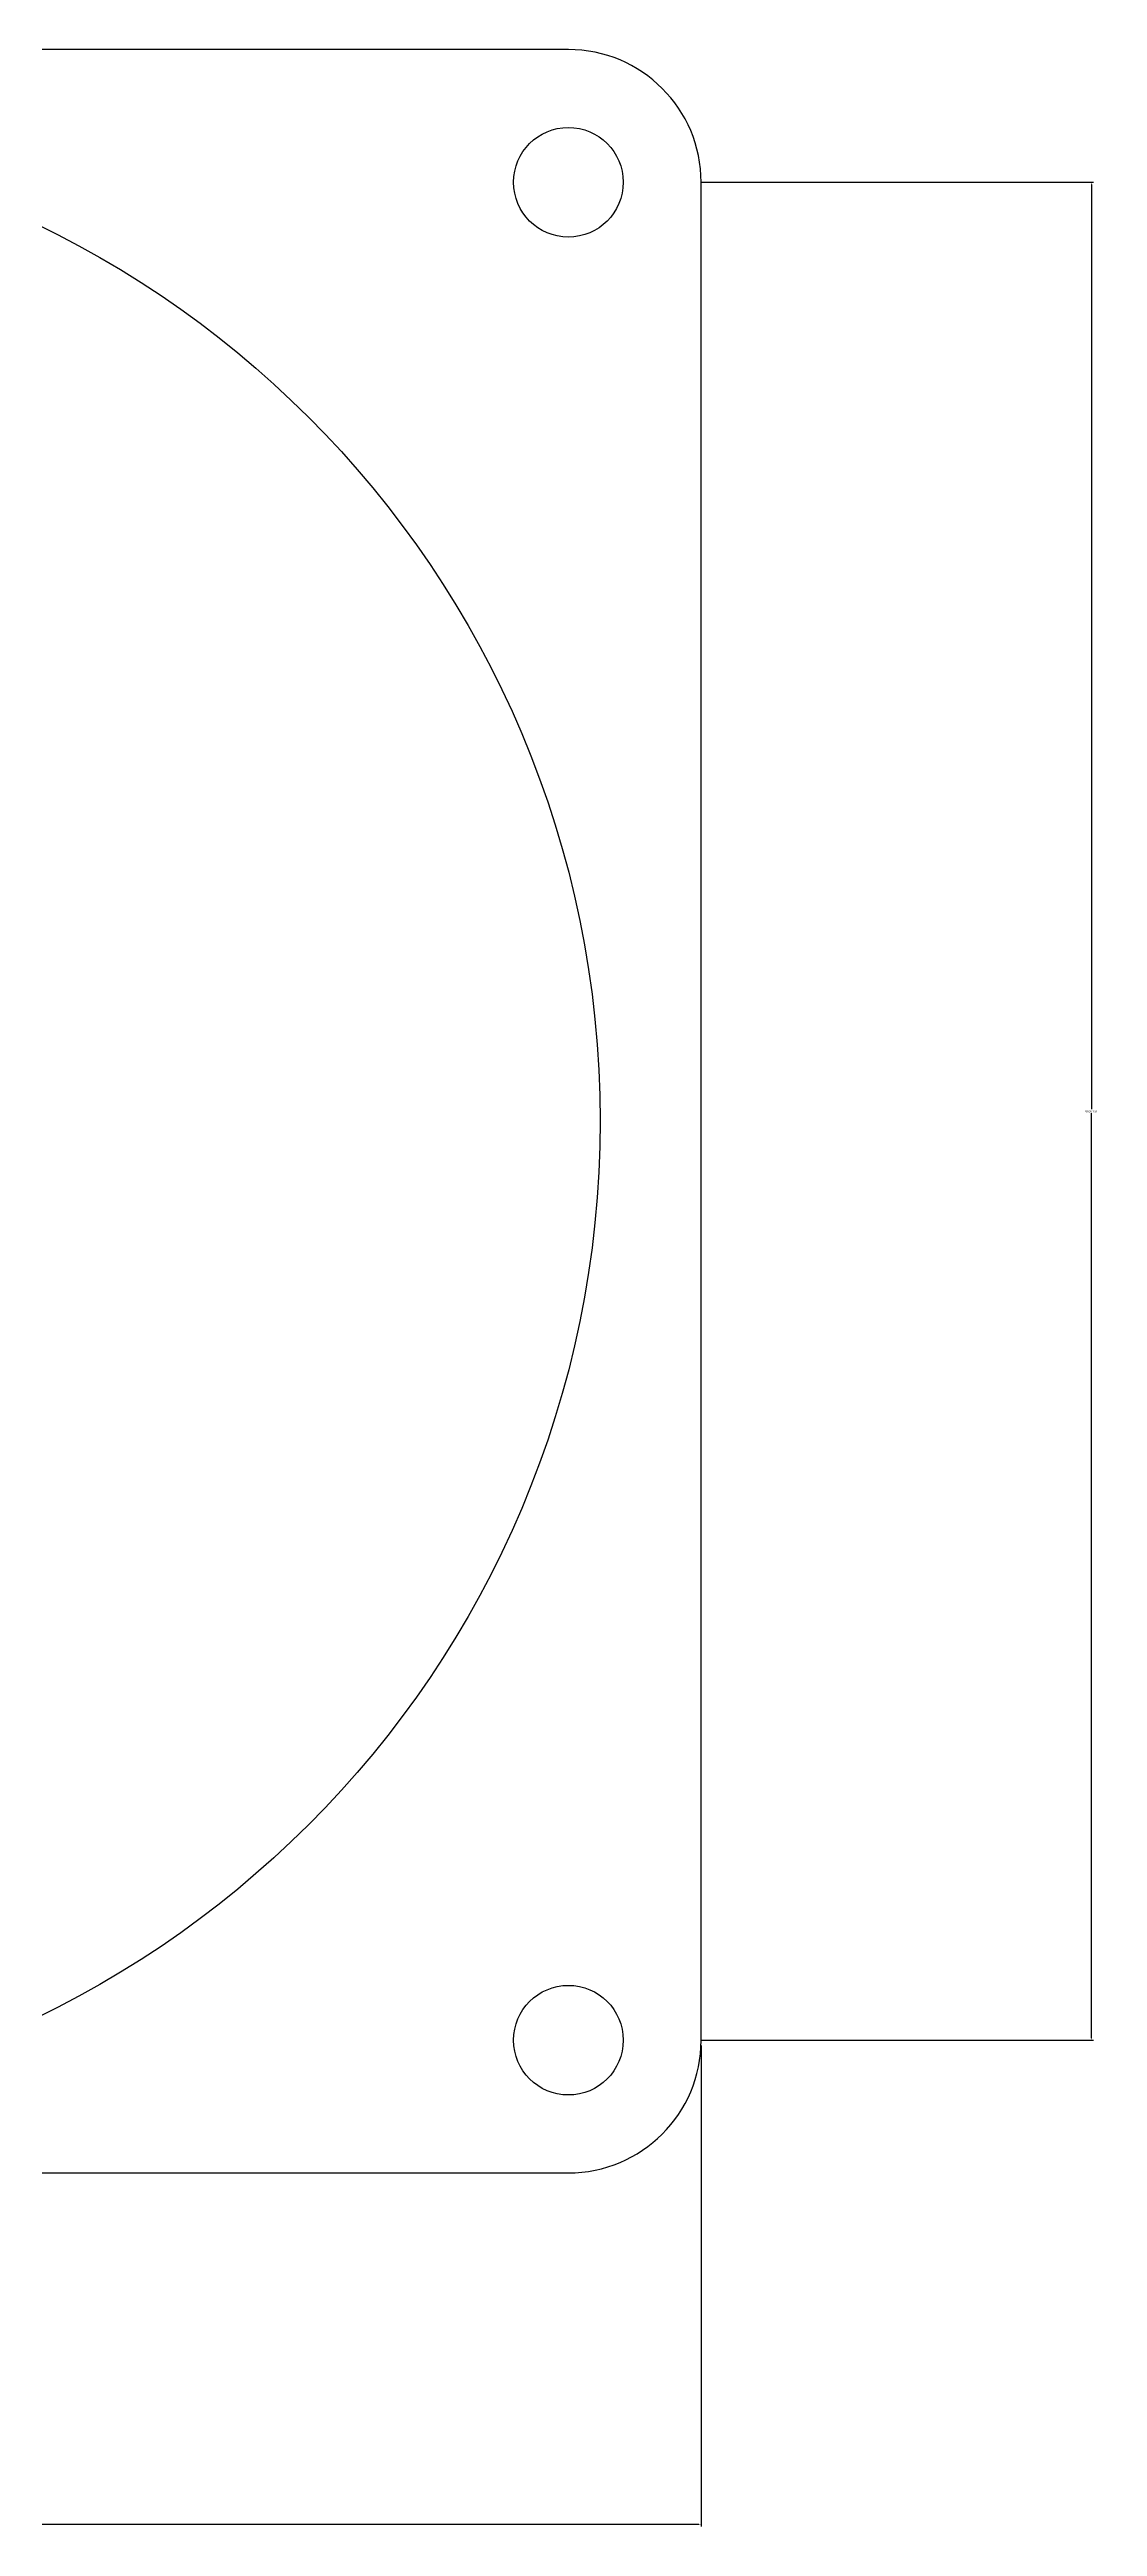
# Model space of a CAD drawing. Header units: inches. Extents: x 21 to 353, y -22 to 193.
# Drawn here: x 262.3 to 353, y -22.1 to 192.5 of the extents above; entities that cross this region are included whole.
import ezdxf

# ---------------------------------------------------------------- set-up
doc = ezdxf.new("R2010")
doc.units = ezdxf.units.IN
doc.header["$MEASUREMENT"] = 0
doc.styles.get("Standard").update_dxf_attribs({"font": 'arial.ttf'})
doc.dimstyles.get("Standard").update_dxf_attribs({"dimtxt": 0.18, "dimasz": 0.18, "dimexe": 0.18, "dimexo": 0.0625, "dimgap": 0.09, "dimtad": 0, "dimtih": 1, "dimtoh": 1, "dimdec": 4, "dimzin": 0, "dimdsep": 46, "dimtxsty": 'Standard', "dimcen": 0.09, "dimadec": 0, "dimazin": 0, "dimtfac": 1, "dimtdec": 4, "dimtofl": 0, "dimtmove": 0, "dimatfit": 3, "dimfxl": 1, "dimtolj": 1, "dimtzin": 0, "dimarcsym": 0})

# ---------------------------------------------------------------- blocks, each defined once
blk = doc.blocks.new('*D3')
at = {"color": 0, "lineweight": -2, "transparency": 16777216}
for p, q in [((318.78, 181.01), (352.72, 181.01)), ((352.54, 180.83), (352.54, 100.69)), ((352.54, 20.19), (352.54, 100.33)), ((318.78, 20.01), (352.72, 20.01))]:
    blk.add_line(p, q, dxfattribs=at)
at = {"color": 0, "transparency": 16777216}
for points in [[(352.57, 180.83), (352.51, 180.83), (352.54, 181.01)], [(352.57, 20.19), (352.51, 20.19), (352.54, 20.01)]]:
    blk.add_solid(points, dxfattribs=at)
at = {"layer": 'Defpoints', "color": 0, "transparency": 16777216}
for p in [(318.72, 181.01, -46), (318.72, 20.01), (352.54, 20.01)]:
    blk.add_point(p, dxfattribs=at)
at = {"color": 0, "transparency": 16777216, "insert": (352.54, 100.51), "char_height": 0.18, "attachment_point": 5, "rotation": 180}
blk.add_mtext('\\A1;161.0000', dxfattribs=at)
blk = doc.blocks.new('*D4')
at = {"color": 0, "lineweight": -2, "transparency": 16777216}
for p, q in [((134.72, 19.95), (134.72, -22.13)), ((318.71, 19.54), (318.71, -22.13)), ((134.9, -21.95), (226.12, -21.95)), ((318.53, -21.95), (227.31, -21.95))]:
    blk.add_line(p, q, dxfattribs=at)
at = {"color": 0, "transparency": 16777216}
for points in [[(134.9, -21.98), (134.9, -21.92), (134.72, -21.95)], [(318.53, -21.98), (318.53, -21.92), (318.71, -21.95)]]:
    blk.add_solid(points, dxfattribs=at)
at = {"layer": 'Defpoints', "color": 0, "transparency": 16777216}
for p in [(134.72, 20.01), (318.71, 19.6), (134.72, -21.95)]:
    blk.add_point(p, dxfattribs=at)
at = {"color": 0, "transparency": 16777216, "insert": (226.71, -21.95), "char_height": 0.18, "attachment_point": 5, "rotation": 180}
blk.add_mtext('\\A1;183.9928', dxfattribs=at)

msp = doc.modelspace()

# ---------------------------------------------------------------- linework, layer by layer
at = {"elevation": 11}
msp.add_lwpolyline([(318.71695, 20.0117), (318.71695, 181.0117, 0.414213562), (307.21695, 192.5117), (146.21695, 192.5117, 0.414213562), (134.71695, 181.0117), (134.71695, 20.0117, 0.414213562), (146.21695, 8.5117), (307.21695, 8.5117, 0.414213562)], format="xyb", close=True, dxfattribs=at)
for centre, radius in [((223.70494, 99.66882, 11), 86.25579), ((307.21695, 181.0117, 11), 4.7495), ((307.21695, 20.0117, 11), 4.7495)]:
    msp.add_circle(centre, radius)

# ---------------------------------------------------------------- dimensions: what is measured, and where the dimension line sits
for base, p1, p2, angle, picture, middle in [((352.53721, 20.0117, 11), (318.71695, 181.0117, -35), (318.71695, 20.0117, 11), 270, '*D3', (352.53721, 100.5117, 11)), ((134.71695, -21.94626, 11), (318.70971, 19.60377, 11), (134.71695, 20.0117, 11), 180, '*D4', (226.71333, -21.94626, 11))]:
    dim = msp.add_linear_dim(base=base, p1=p1, p2=p2, angle=angle, dimstyle='Standard')
    dim.commit()
    dim.dimension.update_dxf_attribs({"geometry": picture, "text_midpoint": middle})

doc.saveas('drawing.dxf')
